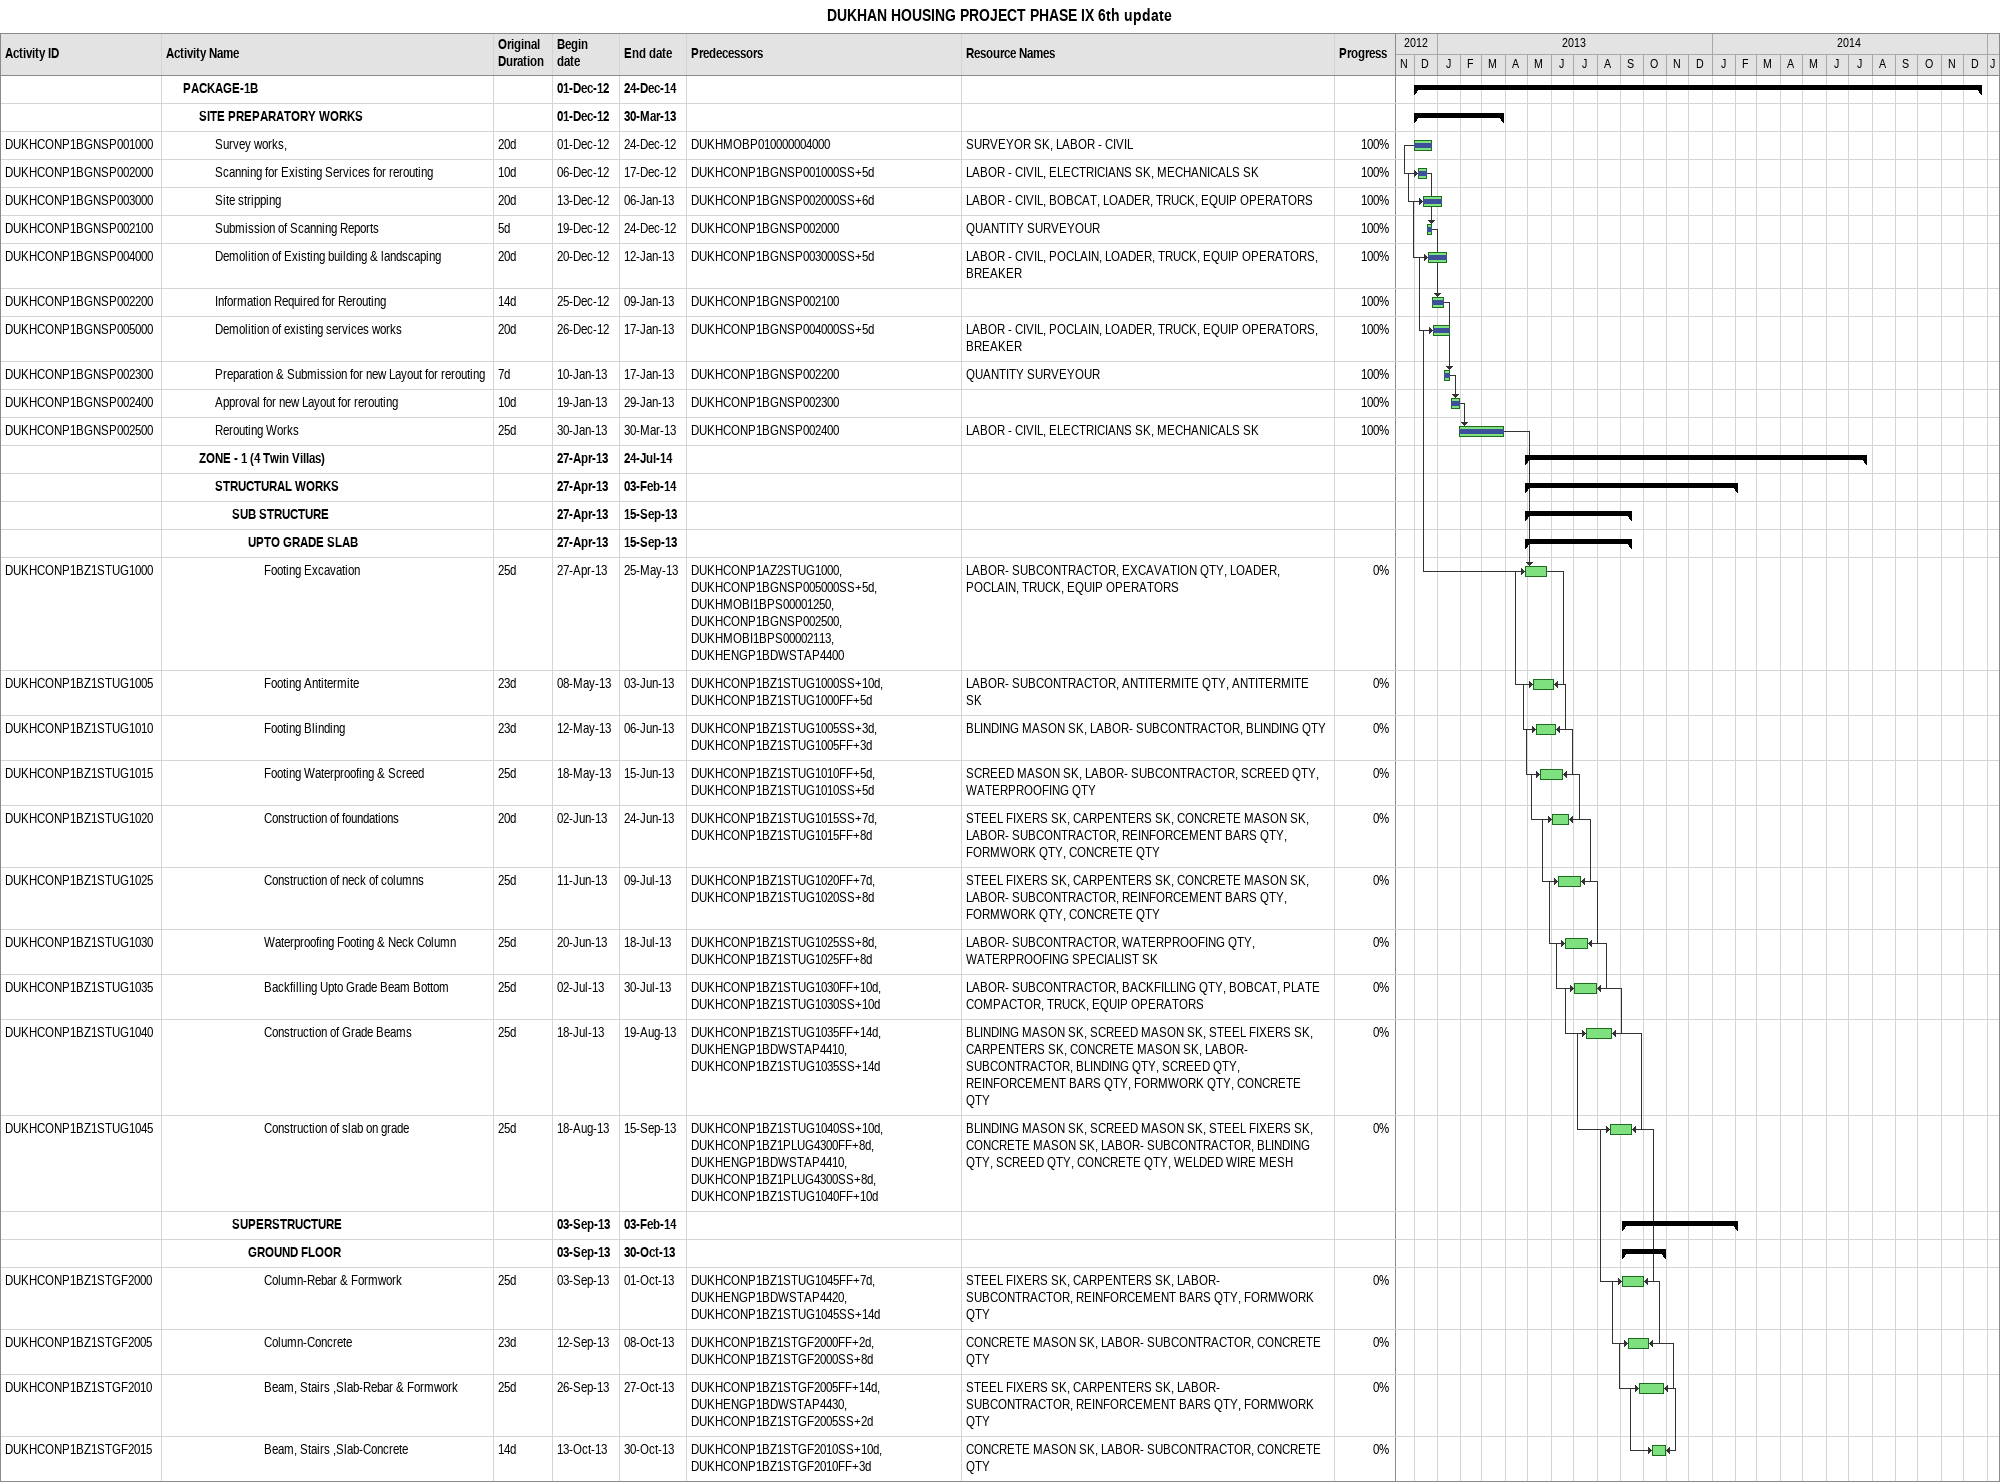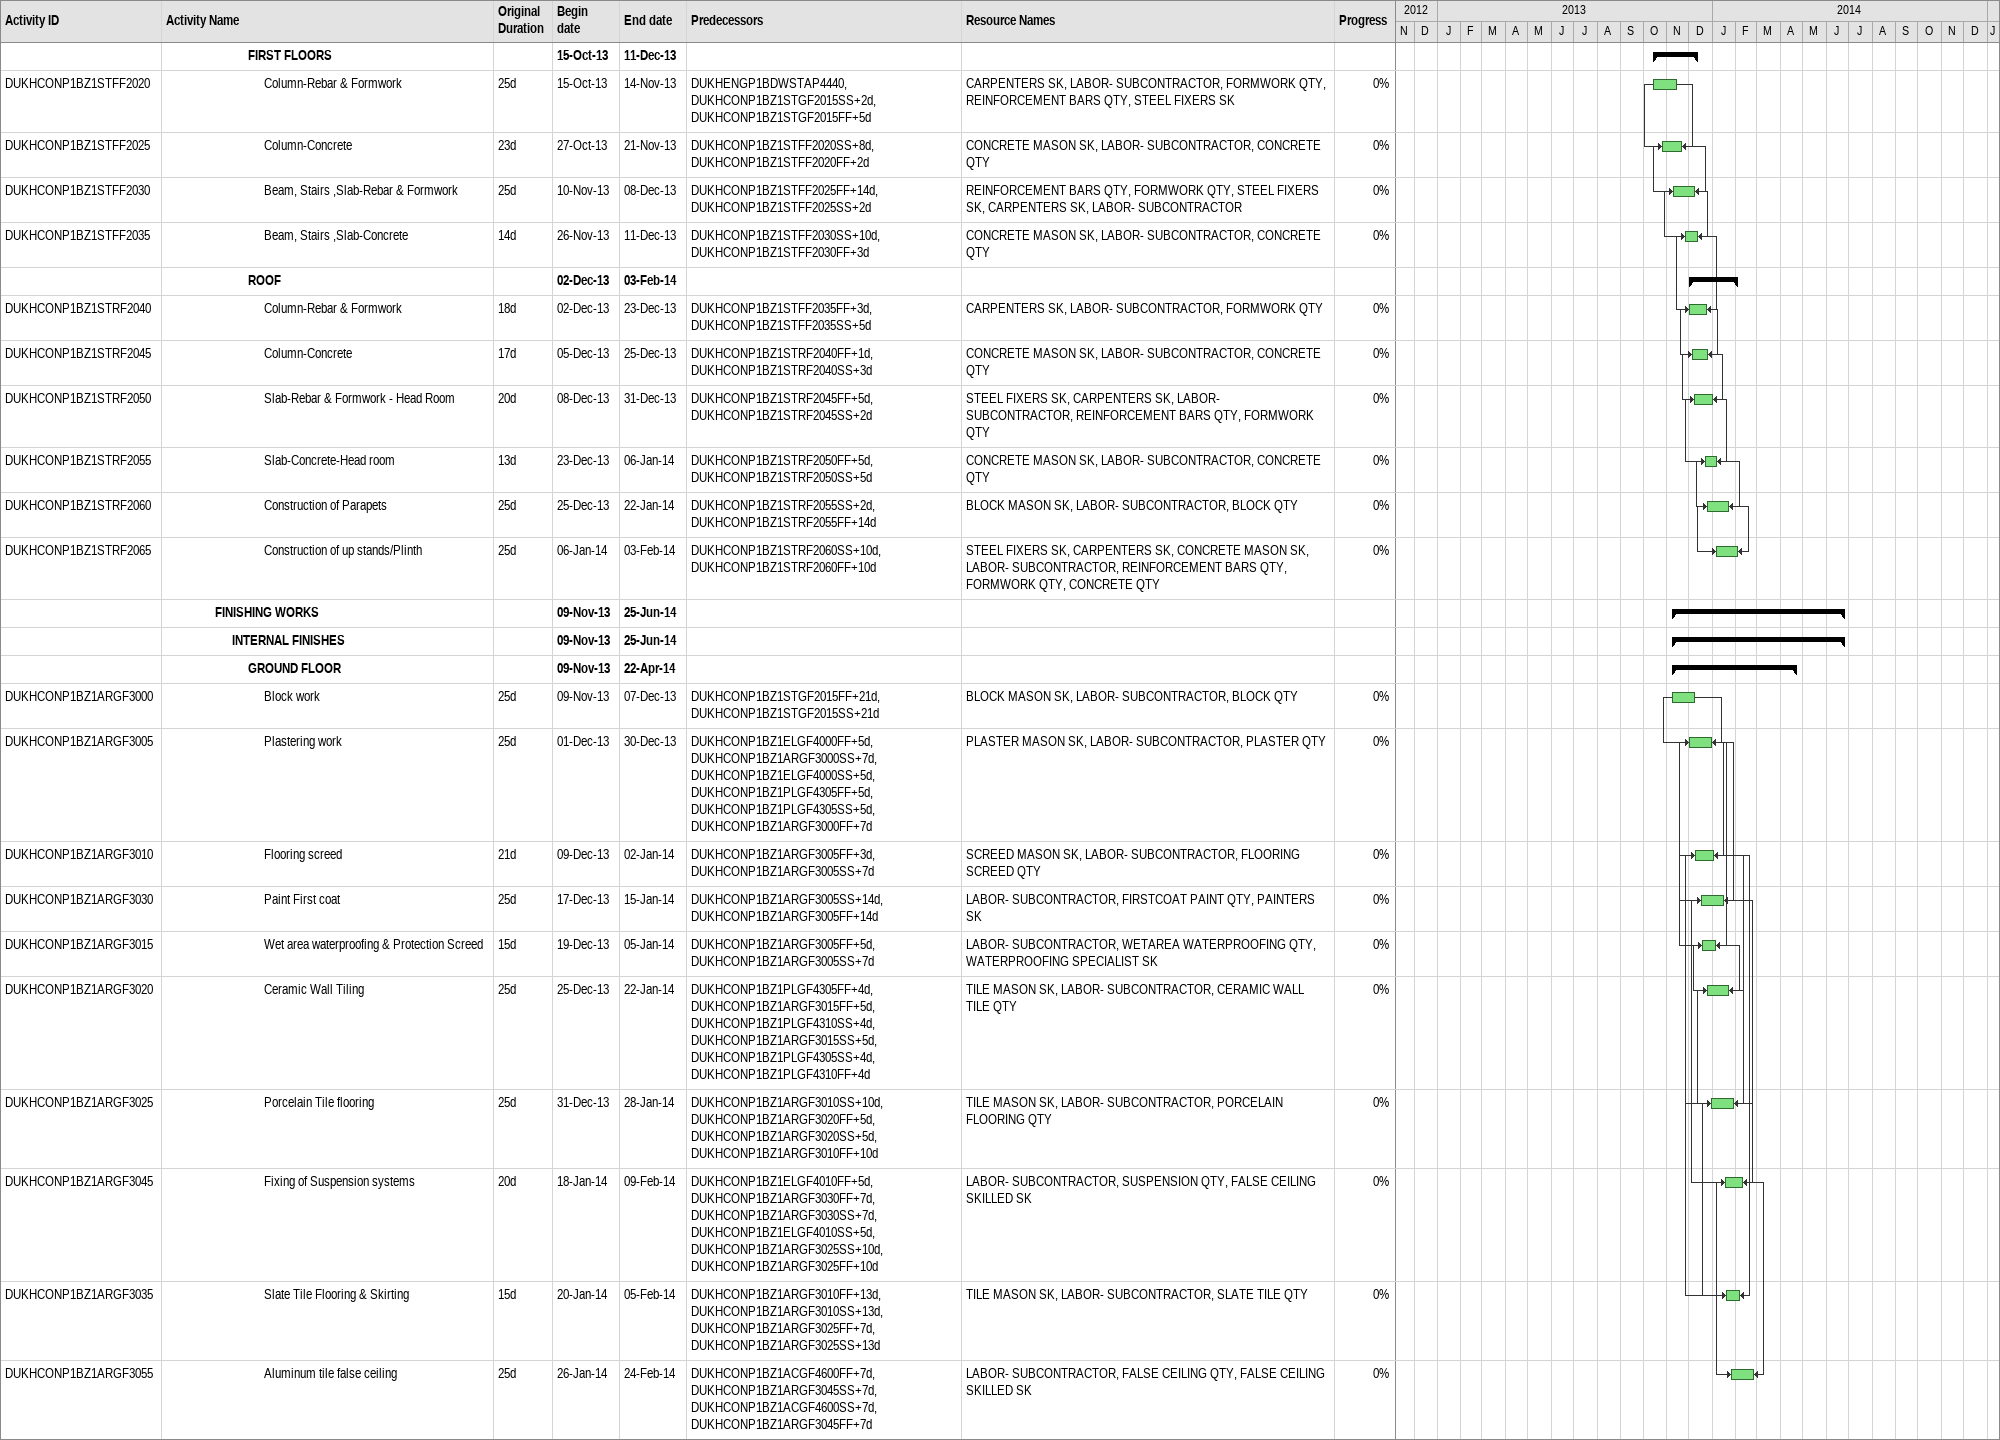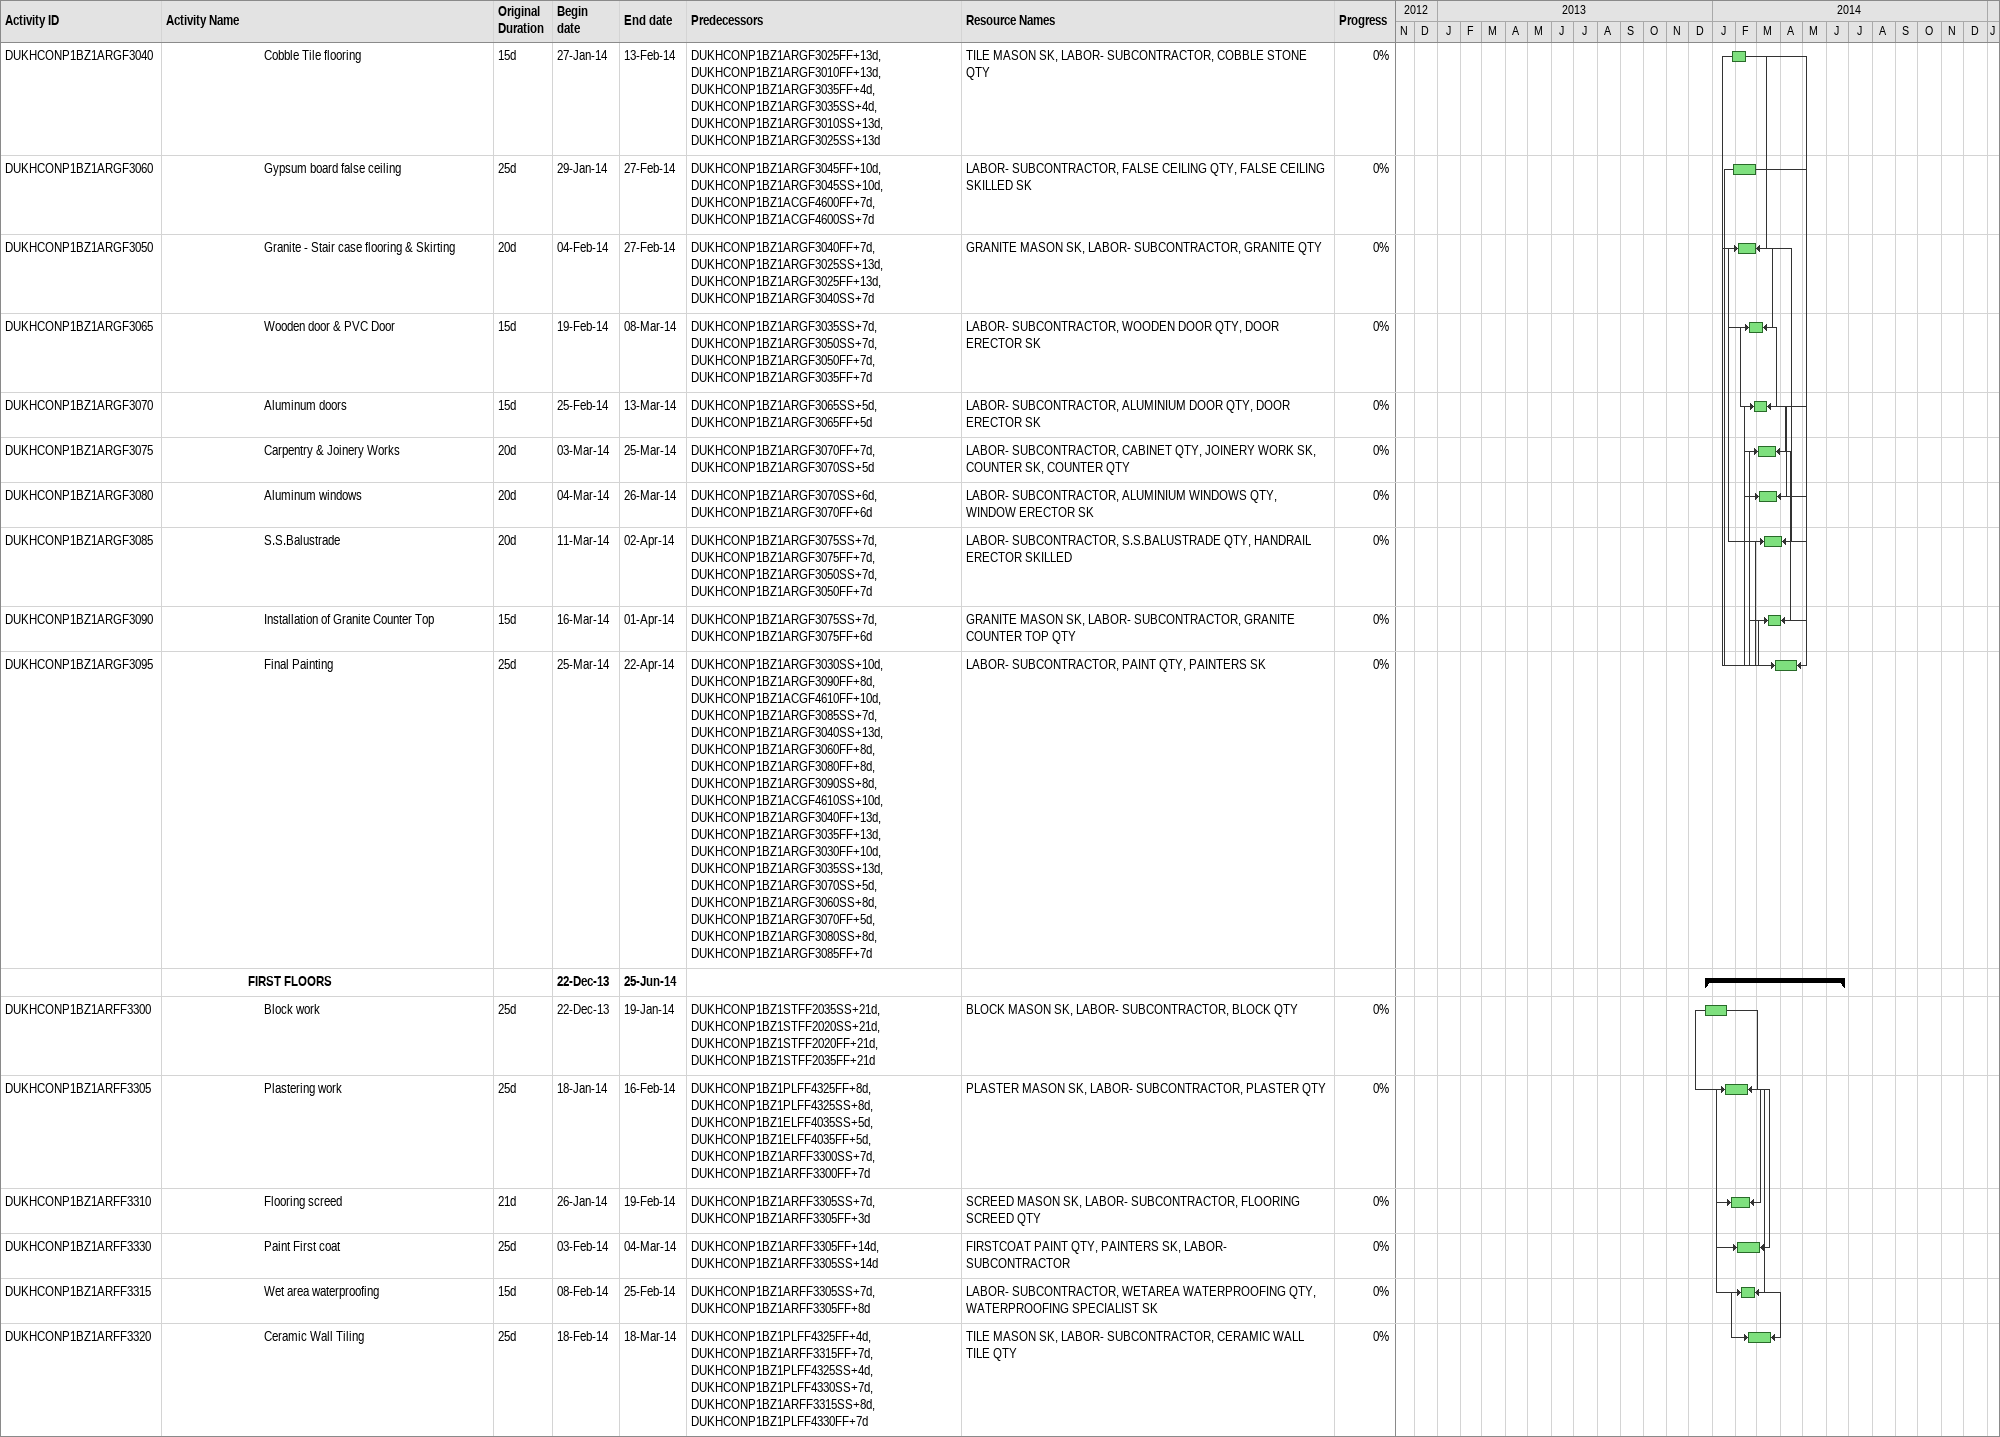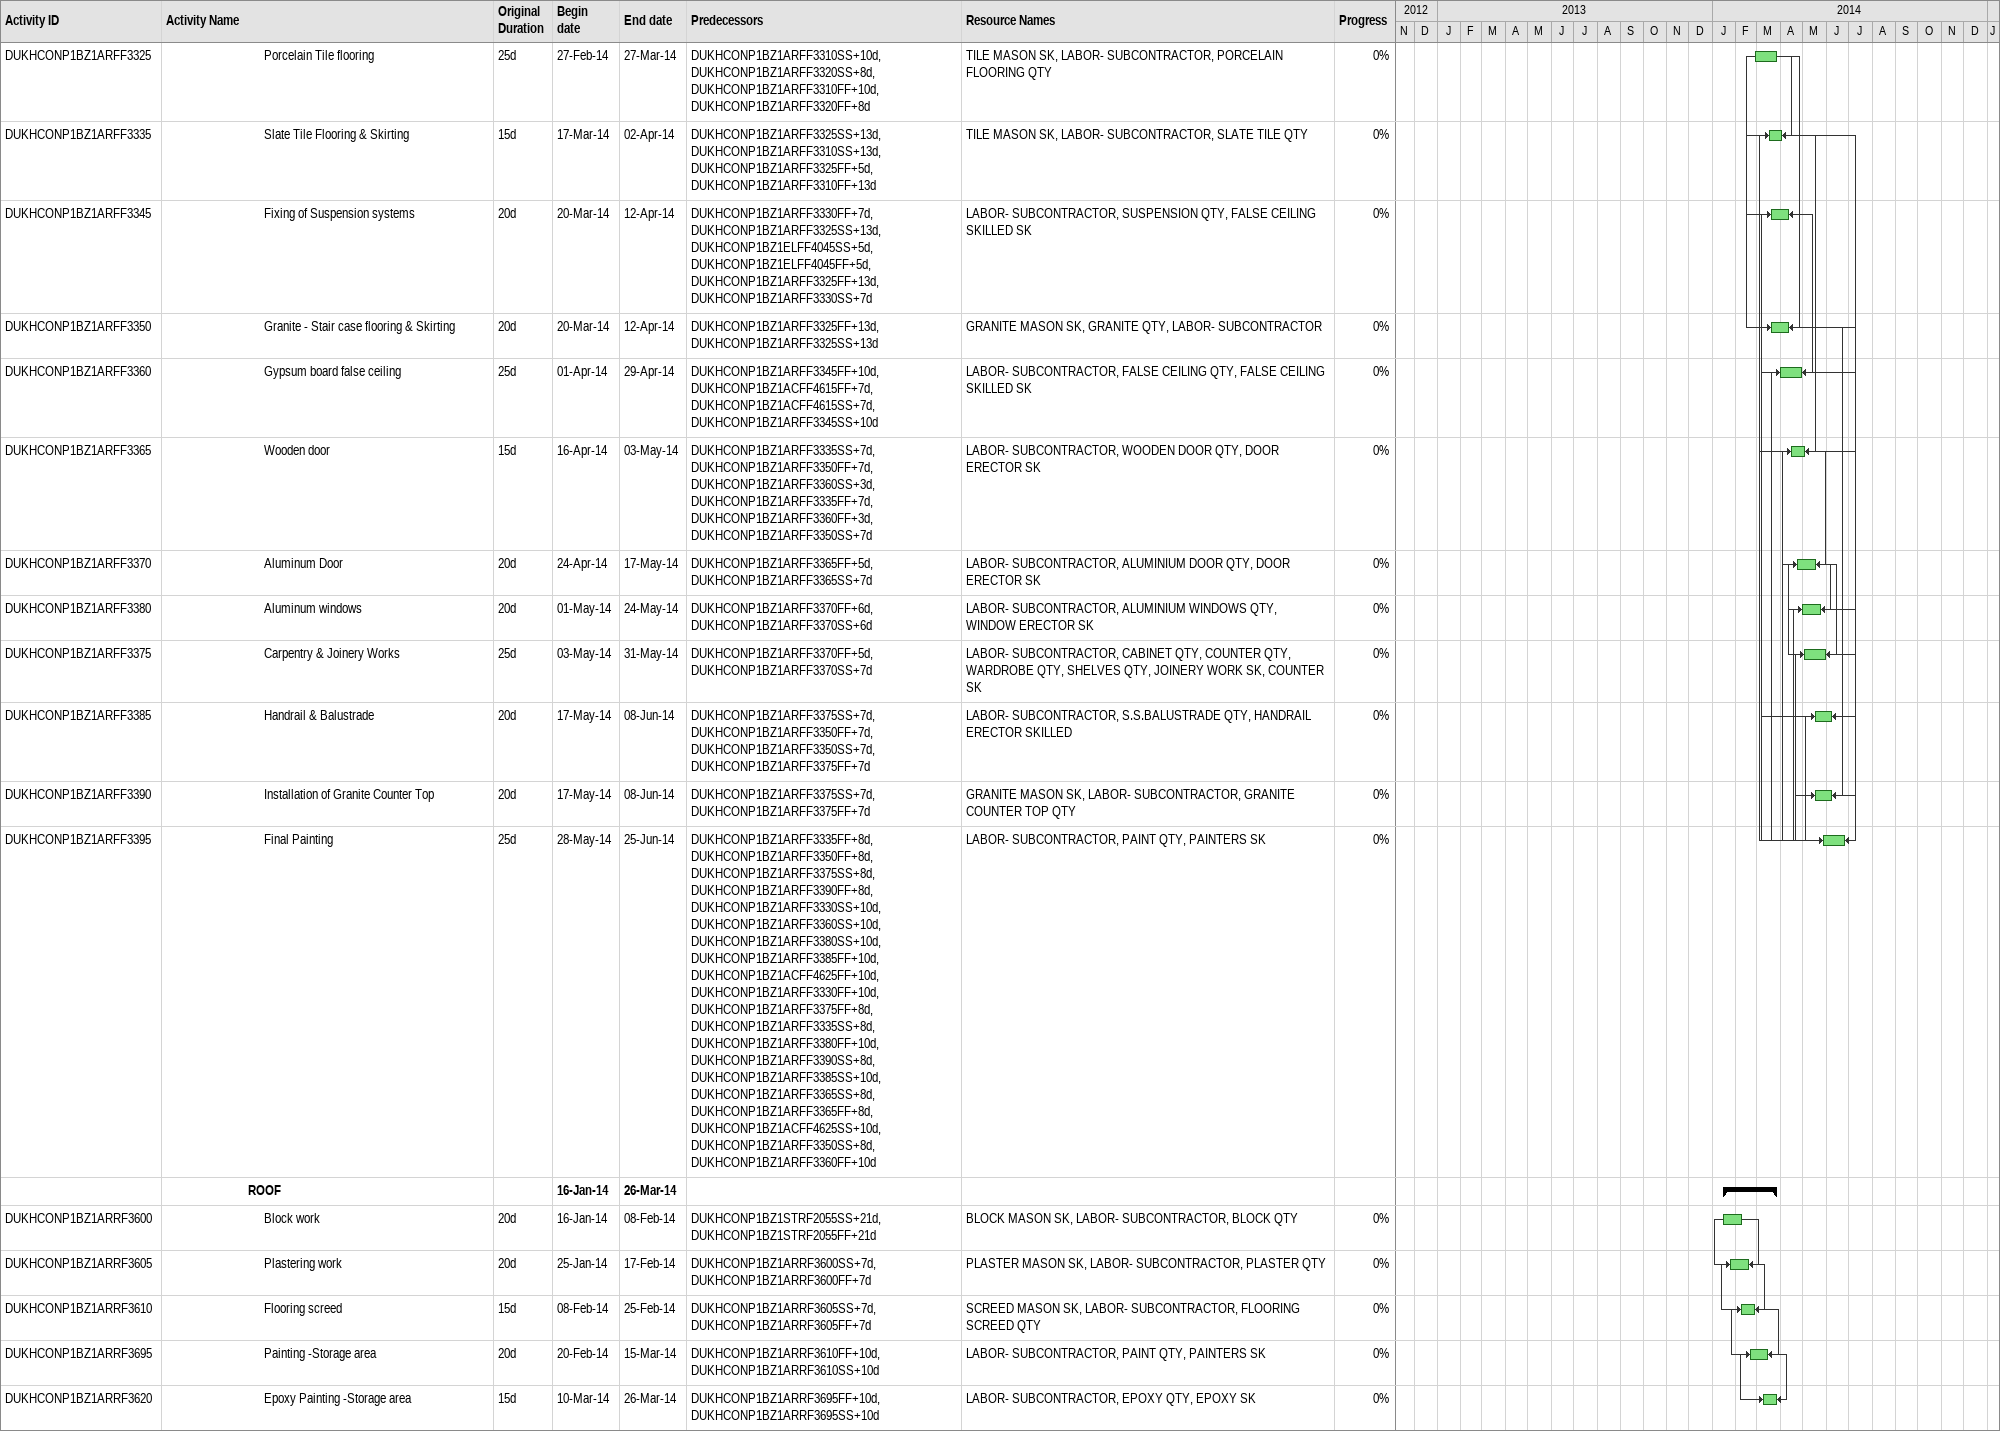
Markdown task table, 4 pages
DUKHAN HOUSING PROJECT PHASE IX 6th update

| ID | Level | Task | Original duration | Start | Finish | Predecessors | Resources | % complete |
|---|---|---|---|---|---|---|---|---|
|  | 2 | **PACKAGE-1B** |  | 2012-12-01 | 2014-12-24 |  |  |  |
|  | 3 | **SITE PREPARATORY WORKS** |  | 2012-12-01 | 2013-03-30 |  |  |  |
| DUKHCONP1BGNSP001000 | 4 | Survey works, | 20d | 2012-12-01 | 2012-12-24 | DUKHMOBP010000004000 | SURVEYOR SK, LABOR - CIVIL | 100 |
| DUKHCONP1BGNSP002000 | 4 | Scanning for Existing Services for rerouting | 10d | 2012-12-06 | 2012-12-17 | DUKHCONP1BGNSP001000SS+5d | LABOR - CIVIL, ELECTRICIANS SK, MECHANICALS SK | 100 |
| DUKHCONP1BGNSP003000 | 4 | Site stripping | 20d | 2012-12-13 | 2013-01-06 | DUKHCONP1BGNSP002000SS+6d | LABOR - CIVIL, BOBCAT, LOADER, TRUCK, EQUIP OPERATORS | 100 |
| DUKHCONP1BGNSP002100 | 4 | Submission of Scanning Reports | 5d | 2012-12-19 | 2012-12-24 | DUKHCONP1BGNSP002000 | QUANTITY SURVEYOUR | 100 |
| DUKHCONP1BGNSP004000 | 4 | Demolition of Existing building & landscaping | 20d | 2012-12-20 | 2013-01-12 | DUKHCONP1BGNSP003000SS+5d | LABOR - CIVIL, POCLAIN, LOADER, TRUCK, EQUIP OPERATORS, BREAKER | 100 |
| DUKHCONP1BGNSP002200 | 4 | Information Required for Rerouting | 14d | 2012-12-25 | 2013-01-09 | DUKHCONP1BGNSP002100 |  | 100 |
| DUKHCONP1BGNSP005000 | 4 | Demolition of existing services works | 20d | 2012-12-26 | 2013-01-17 | DUKHCONP1BGNSP004000SS+5d | LABOR - CIVIL, POCLAIN, LOADER, TRUCK, EQUIP OPERATORS, BREAKER | 100 |
| DUKHCONP1BGNSP002300 | 4 | Preparation & Submission for new Layout for rerouting | 7d | 2013-01-10 | 2013-01-17 | DUKHCONP1BGNSP002200 | QUANTITY SURVEYOUR | 100 |
| DUKHCONP1BGNSP002400 | 4 | Approval for new Layout for rerouting | 10d | 2013-01-19 | 2013-01-29 | DUKHCONP1BGNSP002300 |  | 100 |
| DUKHCONP1BGNSP002500 | 4 | Rerouting Works | 25d | 2013-01-30 | 2013-03-30 | DUKHCONP1BGNSP002400 | LABOR - CIVIL, ELECTRICIANS SK, MECHANICALS SK | 100 |
|  | 3 | **ZONE - 1 (4 Twin Villas)** |  | 2013-04-27 | 2014-07-24 |  |  |  |
|  | 4 | **STRUCTURAL WORKS** |  | 2013-04-27 | 2014-02-03 |  |  |  |
|  | 5 | **SUB STRUCTURE** |  | 2013-04-27 | 2013-09-15 |  |  |  |
|  | 6 | **UPTO GRADE SLAB** |  | 2013-04-27 | 2013-09-15 |  |  |  |
| DUKHCONP1BZ1STUG1000 | 7 | Footing Excavation | 25d | 2013-04-27 | 2013-05-25 | DUKHCONP1AZ2STUG1000, DUKHCONP1BGNSP005000SS+5d, DUKHMOBI1BPS00001250, DUKHCONP1BGNSP002500, DUKHMOBI1BPS00002113, DUKHENGP1BDWSTAP4400 | LABOR- SUBCONTRACTOR, EXCAVATION QTY, LOADER, POCLAIN, TRUCK, EQUIP OPERATORS | 0 |
| DUKHCONP1BZ1STUG1005 | 7 | Footing Antitermite | 23d | 2013-05-08 | 2013-06-03 | DUKHCONP1BZ1STUG1000SS+10d, DUKHCONP1BZ1STUG1000FF+5d | LABOR- SUBCONTRACTOR, ANTITERMITE QTY, ANTITERMITE SK | 0 |
| DUKHCONP1BZ1STUG1010 | 7 | Footing Blinding | 23d | 2013-05-12 | 2013-06-06 | DUKHCONP1BZ1STUG1005SS+3d, DUKHCONP1BZ1STUG1005FF+3d | BLINDING MASON SK, LABOR- SUBCONTRACTOR, BLINDING QTY | 0 |
| DUKHCONP1BZ1STUG1015 | 7 | Footing Waterproofing & Screed | 25d | 2013-05-18 | 2013-06-15 | DUKHCONP1BZ1STUG1010FF+5d, DUKHCONP1BZ1STUG1010SS+5d | SCREED MASON SK, LABOR- SUBCONTRACTOR, SCREED QTY, WATERPROOFING QTY | 0 |
| DUKHCONP1BZ1STUG1020 | 7 | Construction of foundations | 20d | 2013-06-02 | 2013-06-24 | DUKHCONP1BZ1STUG1015SS+7d, DUKHCONP1BZ1STUG1015FF+8d | STEEL FIXERS SK, CARPENTERS SK, CONCRETE MASON SK, LABOR- SUBCONTRACTOR, REINFORCEMENT BARS QTY, FORMWORK QTY, CONCRETE QTY | 0 |
| DUKHCONP1BZ1STUG1025 | 7 | Construction of neck of columns | 25d | 2013-06-11 | 2013-07-09 | DUKHCONP1BZ1STUG1020FF+7d, DUKHCONP1BZ1STUG1020SS+8d | STEEL FIXERS SK, CARPENTERS SK, CONCRETE MASON SK, LABOR- SUBCONTRACTOR, REINFORCEMENT BARS QTY, FORMWORK QTY, CONCRETE QTY | 0 |
| DUKHCONP1BZ1STUG1030 | 7 | Waterproofing Footing & Neck Column | 25d | 2013-06-20 | 2013-07-18 | DUKHCONP1BZ1STUG1025SS+8d, DUKHCONP1BZ1STUG1025FF+8d | LABOR- SUBCONTRACTOR, WATERPROOFING QTY, WATERPROOFING SPECIALIST SK | 0 |
| DUKHCONP1BZ1STUG1035 | 7 | Backfilling Upto Grade Beam Bottom | 25d | 2013-07-02 | 2013-07-30 | DUKHCONP1BZ1STUG1030FF+10d, DUKHCONP1BZ1STUG1030SS+10d | LABOR- SUBCONTRACTOR, BACKFILLING QTY, BOBCAT, PLATE COMPACTOR, TRUCK, EQUIP OPERATORS | 0 |
| DUKHCONP1BZ1STUG1040 | 7 | Construction of Grade Beams | 25d | 2013-07-18 | 2013-08-19 | DUKHCONP1BZ1STUG1035FF+14d, DUKHENGP1BDWSTAP4410, DUKHCONP1BZ1STUG1035SS+14d | BLINDING MASON SK, SCREED MASON SK, STEEL FIXERS SK, CARPENTERS SK, CONCRETE MASON SK, LABOR- SUBCONTRACTOR, BLINDING QTY, SCREED QTY, REINFORCEMENT BARS QTY, FORMWORK QTY, CONCRETE QTY | 0 |
| DUKHCONP1BZ1STUG1045 | 7 | Construction of slab on grade | 25d | 2013-08-18 | 2013-09-15 | DUKHCONP1BZ1STUG1040SS+10d, DUKHCONP1BZ1PLUG4300FF+8d, DUKHENGP1BDWSTAP4410, DUKHCONP1BZ1PLUG4300SS+8d, DUKHCONP1BZ1STUG1040FF+10d | BLINDING MASON SK, SCREED MASON SK, STEEL FIXERS SK, CONCRETE MASON SK, LABOR- SUBCONTRACTOR, BLINDING QTY, SCREED QTY, CONCRETE QTY, WELDED WIRE MESH | 0 |
|  | 5 | **SUPERSTRUCTURE** |  | 2013-09-03 | 2014-02-03 |  |  |  |
|  | 6 | **GROUND FLOOR** |  | 2013-09-03 | 2013-10-30 |  |  |  |
| DUKHCONP1BZ1STGF2000 | 7 | Column-Rebar & Formwork | 25d | 2013-09-03 | 2013-10-01 | DUKHCONP1BZ1STUG1045FF+7d, DUKHENGP1BDWSTAP4420, DUKHCONP1BZ1STUG1045SS+14d | STEEL FIXERS SK, CARPENTERS SK, LABOR- SUBCONTRACTOR, REINFORCEMENT BARS QTY, FORMWORK QTY | 0 |
| DUKHCONP1BZ1STGF2005 | 7 | Column-Concrete | 23d | 2013-09-12 | 2013-10-08 | DUKHCONP1BZ1STGF2000FF+2d, DUKHCONP1BZ1STGF2000SS+8d | CONCRETE MASON SK, LABOR- SUBCONTRACTOR, CONCRETE QTY | 0 |
| DUKHCONP1BZ1STGF2010 | 7 | Beam, Stairs ,Slab-Rebar & Formwork | 25d | 2013-09-26 | 2013-10-27 | DUKHCONP1BZ1STGF2005FF+14d, DUKHENGP1BDWSTAP4430, DUKHCONP1BZ1STGF2005SS+2d | STEEL FIXERS SK, CARPENTERS SK, LABOR- SUBCONTRACTOR, REINFORCEMENT BARS QTY, FORMWORK QTY | 0 |
| DUKHCONP1BZ1STGF2015 | 7 | Beam, Stairs ,Slab-Concrete | 14d | 2013-10-13 | 2013-10-30 | DUKHCONP1BZ1STGF2010SS+10d, DUKHCONP1BZ1STGF2010FF+3d | CONCRETE MASON SK, LABOR- SUBCONTRACTOR, CONCRETE QTY | 0 |
|  | 6 | **FIRST FLOORS** |  | 2013-10-15 | 2013-12-11 |  |  |  |
| DUKHCONP1BZ1STFF2020 | 7 | Column-Rebar & Formwork | 25d | 2013-10-15 | 2013-11-14 | DUKHENGP1BDWSTAP4440, DUKHCONP1BZ1STGF2015SS+2d, DUKHCONP1BZ1STGF2015FF+5d | CARPENTERS SK, LABOR- SUBCONTRACTOR, FORMWORK QTY, REINFORCEMENT BARS QTY, STEEL FIXERS SK | 0 |
| DUKHCONP1BZ1STFF2025 | 7 | Column-Concrete | 23d | 2013-10-27 | 2013-11-21 | DUKHCONP1BZ1STFF2020SS+8d, DUKHCONP1BZ1STFF2020FF+2d | CONCRETE MASON SK, LABOR- SUBCONTRACTOR, CONCRETE QTY | 0 |
| DUKHCONP1BZ1STFF2030 | 7 | Beam, Stairs ,Slab-Rebar & Formwork | 25d | 2013-11-10 | 2013-12-08 | DUKHCONP1BZ1STFF2025FF+14d, DUKHCONP1BZ1STFF2025SS+2d | REINFORCEMENT BARS QTY, FORMWORK QTY, STEEL FIXERS SK, CARPENTERS SK, LABOR- SUBCONTRACTOR | 0 |
| DUKHCONP1BZ1STFF2035 | 7 | Beam, Stairs ,Slab-Concrete | 14d | 2013-11-26 | 2013-12-11 | DUKHCONP1BZ1STFF2030SS+10d, DUKHCONP1BZ1STFF2030FF+3d | CONCRETE MASON SK, LABOR- SUBCONTRACTOR, CONCRETE QTY | 0 |
|  | 6 | **ROOF** |  | 2013-12-02 | 2014-02-03 |  |  |  |
| DUKHCONP1BZ1STRF2040 | 7 | Column-Rebar & Formwork | 18d | 2013-12-02 | 2013-12-23 | DUKHCONP1BZ1STFF2035FF+3d, DUKHCONP1BZ1STFF2035SS+5d | CARPENTERS SK, LABOR- SUBCONTRACTOR, FORMWORK QTY | 0 |
| DUKHCONP1BZ1STRF2045 | 7 | Column-Concrete | 17d | 2013-12-05 | 2013-12-25 | DUKHCONP1BZ1STRF2040FF+1d, DUKHCONP1BZ1STRF2040SS+3d | CONCRETE MASON SK, LABOR- SUBCONTRACTOR, CONCRETE QTY | 0 |
| DUKHCONP1BZ1STRF2050 | 7 | Slab-Rebar & Formwork - Head Room | 20d | 2013-12-08 | 2013-12-31 | DUKHCONP1BZ1STRF2045FF+5d, DUKHCONP1BZ1STRF2045SS+2d | STEEL FIXERS SK, CARPENTERS SK, LABOR- SUBCONTRACTOR, REINFORCEMENT BARS QTY, FORMWORK QTY | 0 |
| DUKHCONP1BZ1STRF2055 | 7 | Slab-Concrete-Head room | 13d | 2013-12-23 | 2014-01-06 | DUKHCONP1BZ1STRF2050FF+5d, DUKHCONP1BZ1STRF2050SS+5d | CONCRETE MASON SK, LABOR- SUBCONTRACTOR, CONCRETE QTY | 0 |
| DUKHCONP1BZ1STRF2060 | 7 | Construction of Parapets | 25d | 2013-12-25 | 2014-01-22 | DUKHCONP1BZ1STRF2055SS+2d, DUKHCONP1BZ1STRF2055FF+14d | BLOCK MASON SK, LABOR- SUBCONTRACTOR, BLOCK QTY | 0 |
| DUKHCONP1BZ1STRF2065 | 7 | Construction of up stands/Plinth | 25d | 2014-01-06 | 2014-02-03 | DUKHCONP1BZ1STRF2060SS+10d, DUKHCONP1BZ1STRF2060FF+10d | STEEL FIXERS SK, CARPENTERS SK, CONCRETE MASON SK, LABOR- SUBCONTRACTOR, REINFORCEMENT BARS QTY, FORMWORK QTY, CONCRETE QTY | 0 |
|  | 4 | **FINISHING WORKS** |  | 2013-11-09 | 2014-06-25 |  |  |  |
|  | 5 | **INTERNAL FINISHES** |  | 2013-11-09 | 2014-06-25 |  |  |  |
|  | 6 | **GROUND FLOOR** |  | 2013-11-09 | 2014-04-22 |  |  |  |
| DUKHCONP1BZ1ARGF3000 | 7 | Block work | 25d | 2013-11-09 | 2013-12-07 | DUKHCONP1BZ1STGF2015FF+21d, DUKHCONP1BZ1STGF2015SS+21d | BLOCK MASON SK, LABOR- SUBCONTRACTOR, BLOCK QTY | 0 |
| DUKHCONP1BZ1ARGF3005 | 7 | Plastering work | 25d | 2013-12-01 | 2013-12-30 | DUKHCONP1BZ1ELGF4000FF+5d, DUKHCONP1BZ1ARGF3000SS+7d, DUKHCONP1BZ1ELGF4000SS+5d, DUKHCONP1BZ1PLGF4305FF+5d, DUKHCONP1BZ1PLGF4305SS+5d, DUKHCONP1BZ1ARGF3000FF+7d | PLASTER MASON SK, LABOR- SUBCONTRACTOR, PLASTER QTY | 0 |
| DUKHCONP1BZ1ARGF3010 | 7 | Flooring screed | 21d | 2013-12-09 | 2014-01-02 | DUKHCONP1BZ1ARGF3005FF+3d, DUKHCONP1BZ1ARGF3005SS+7d | SCREED MASON SK, LABOR- SUBCONTRACTOR, FLOORING SCREED QTY | 0 |
| DUKHCONP1BZ1ARGF3030 | 7 | Paint First coat | 25d | 2013-12-17 | 2014-01-15 | DUKHCONP1BZ1ARGF3005SS+14d, DUKHCONP1BZ1ARGF3005FF+14d | LABOR- SUBCONTRACTOR, FIRSTCOAT PAINT QTY, PAINTERS SK | 0 |
| DUKHCONP1BZ1ARGF3015 | 7 | Wet area waterproofing & Protection Screed | 15d | 2013-12-19 | 2014-01-05 | DUKHCONP1BZ1ARGF3005FF+5d, DUKHCONP1BZ1ARGF3005SS+7d | LABOR- SUBCONTRACTOR, WETAREA WATERPROOFING QTY, WATERPROOFING SPECIALIST SK | 0 |
| DUKHCONP1BZ1ARGF3020 | 7 | Ceramic Wall Tiling | 25d | 2013-12-25 | 2014-01-22 | DUKHCONP1BZ1PLGF4305FF+4d, DUKHCONP1BZ1ARGF3015FF+5d, DUKHCONP1BZ1PLGF4310SS+4d, DUKHCONP1BZ1ARGF3015SS+5d, DUKHCONP1BZ1PLGF4305SS+4d, DUKHCONP1BZ1PLGF4310FF+4d | TILE MASON SK, LABOR- SUBCONTRACTOR, CERAMIC WALL TILE QTY | 0 |
| DUKHCONP1BZ1ARGF3025 | 7 | Porcelain Tile flooring | 25d | 2013-12-31 | 2014-01-28 | DUKHCONP1BZ1ARGF3010SS+10d, DUKHCONP1BZ1ARGF3020FF+5d, DUKHCONP1BZ1ARGF3020SS+5d, DUKHCONP1BZ1ARGF3010FF+10d | TILE MASON SK, LABOR- SUBCONTRACTOR, PORCELAIN FLOORING QTY | 0 |
| DUKHCONP1BZ1ARGF3045 | 7 | Fixing of Suspension systems | 20d | 2014-01-18 | 2014-02-09 | DUKHCONP1BZ1ELGF4010FF+5d, DUKHCONP1BZ1ARGF3030FF+7d, DUKHCONP1BZ1ARGF3030SS+7d, DUKHCONP1BZ1ELGF4010SS+5d, DUKHCONP1BZ1ARGF3025SS+10d, DUKHCONP1BZ1ARGF3025FF+10d | LABOR- SUBCONTRACTOR, SUSPENSION QTY, FALSE CEILING SKILLED SK | 0 |
| DUKHCONP1BZ1ARGF3035 | 7 | Slate Tile Flooring & Skirting | 15d | 2014-01-20 | 2014-02-05 | DUKHCONP1BZ1ARGF3010FF+13d, DUKHCONP1BZ1ARGF3010SS+13d, DUKHCONP1BZ1ARGF3025FF+7d, DUKHCONP1BZ1ARGF3025SS+13d | TILE MASON SK, LABOR- SUBCONTRACTOR, SLATE TILE QTY | 0 |
| DUKHCONP1BZ1ARGF3055 | 7 | Aluminum tile false ceiling | 25d | 2014-01-26 | 2014-02-24 | DUKHCONP1BZ1ACGF4600FF+7d, DUKHCONP1BZ1ARGF3045SS+7d, DUKHCONP1BZ1ACGF4600SS+7d, DUKHCONP1BZ1ARGF3045FF+7d | LABOR- SUBCONTRACTOR, FALSE CEILING QTY, FALSE CEILING SKILLED SK | 0 |
| DUKHCONP1BZ1ARGF3040 | 7 | Cobble Tile flooring | 15d | 2014-01-27 | 2014-02-13 | DUKHCONP1BZ1ARGF3025FF+13d, DUKHCONP1BZ1ARGF3010FF+13d, DUKHCONP1BZ1ARGF3035FF+4d, DUKHCONP1BZ1ARGF3035SS+4d, DUKHCONP1BZ1ARGF3010SS+13d, DUKHCONP1BZ1ARGF3025SS+13d | TILE MASON SK, LABOR- SUBCONTRACTOR, COBBLE STONE QTY | 0 |
| DUKHCONP1BZ1ARGF3060 | 7 | Gypsum board false ceiling | 25d | 2014-01-29 | 2014-02-27 | DUKHCONP1BZ1ARGF3045FF+10d, DUKHCONP1BZ1ARGF3045SS+10d, DUKHCONP1BZ1ACGF4600FF+7d, DUKHCONP1BZ1ACGF4600SS+7d | LABOR- SUBCONTRACTOR, FALSE CEILING QTY, FALSE CEILING SKILLED SK | 0 |
| DUKHCONP1BZ1ARGF3050 | 7 | Granite - Stair case flooring & Skirting | 20d | 2014-02-04 | 2014-02-27 | DUKHCONP1BZ1ARGF3040FF+7d, DUKHCONP1BZ1ARGF3025SS+13d, DUKHCONP1BZ1ARGF3025FF+13d, DUKHCONP1BZ1ARGF3040SS+7d | GRANITE MASON SK, LABOR- SUBCONTRACTOR, GRANITE QTY | 0 |
| DUKHCONP1BZ1ARGF3065 | 7 | Wooden door & PVC Door | 15d | 2014-02-19 | 2014-03-08 | DUKHCONP1BZ1ARGF3035SS+7d, DUKHCONP1BZ1ARGF3050SS+7d, DUKHCONP1BZ1ARGF3050FF+7d, DUKHCONP1BZ1ARGF3035FF+7d | LABOR- SUBCONTRACTOR, WOODEN DOOR QTY, DOOR ERECTOR SK | 0 |
| DUKHCONP1BZ1ARGF3070 | 7 | Aluminum doors | 15d | 2014-02-25 | 2014-03-13 | DUKHCONP1BZ1ARGF3065SS+5d, DUKHCONP1BZ1ARGF3065FF+5d | LABOR- SUBCONTRACTOR, ALUMINIUM DOOR QTY, DOOR ERECTOR SK | 0 |
| DUKHCONP1BZ1ARGF3075 | 7 | Carpentry & Joinery Works | 20d | 2014-03-03 | 2014-03-25 | DUKHCONP1BZ1ARGF3070FF+7d, DUKHCONP1BZ1ARGF3070SS+5d | LABOR- SUBCONTRACTOR, CABINET QTY, JOINERY WORK SK, COUNTER SK, COUNTER QTY | 0 |
| DUKHCONP1BZ1ARGF3080 | 7 | Aluminum windows | 20d | 2014-03-04 | 2014-03-26 | DUKHCONP1BZ1ARGF3070SS+6d, DUKHCONP1BZ1ARGF3070FF+6d | LABOR- SUBCONTRACTOR, ALUMINIUM WINDOWS QTY, WINDOW ERECTOR SK | 0 |
| DUKHCONP1BZ1ARGF3085 | 7 | S.S.Balustrade | 20d | 2014-03-11 | 2014-04-02 | DUKHCONP1BZ1ARGF3075SS+7d, DUKHCONP1BZ1ARGF3075FF+7d, DUKHCONP1BZ1ARGF3050SS+7d, DUKHCONP1BZ1ARGF3050FF+7d | LABOR- SUBCONTRACTOR, S.S.BALUSTRADE QTY, HANDRAIL ERECTOR SKILLED | 0 |
| DUKHCONP1BZ1ARGF3090 | 7 | Installation of Granite Counter Top | 15d | 2014-03-16 | 2014-04-01 | DUKHCONP1BZ1ARGF3075SS+7d, DUKHCONP1BZ1ARGF3075FF+6d | GRANITE MASON SK, LABOR- SUBCONTRACTOR, GRANITE COUNTER TOP QTY | 0 |
| DUKHCONP1BZ1ARGF3095 | 7 | Final Painting | 25d | 2014-03-25 | 2014-04-22 | DUKHCONP1BZ1ARGF3030SS+10d, DUKHCONP1BZ1ARGF3090FF+8d, DUKHCONP1BZ1ACGF4610FF+10d, DUKHCONP1BZ1ARGF3085SS+7d, DUKHCONP1BZ1ARGF3040SS+13d, DUKHCONP1BZ1ARGF3060FF+8d, DUKHCONP1BZ1ARGF3080FF+8d, DUKHCONP1BZ1ARGF3090SS+8d, DUKHCONP1BZ1ACGF4610SS+10d, DUKHCONP1BZ1ARGF3040FF+13d, DUKHCONP1BZ1ARGF3035FF+13d, DUKHCONP1BZ1ARGF3030FF+10d, DUKHCONP1BZ1ARGF3035SS+13d, DUKHCONP1BZ1ARGF3070SS+5d, DUKHCONP1BZ1ARGF3060SS+8d, DUKHCONP1BZ1ARGF3070FF+5d, DUKHCONP1BZ1ARGF3080SS+8d, DUKHCONP1BZ1ARGF3085FF+7d | LABOR- SUBCONTRACTOR, PAINT QTY, PAINTERS SK | 0 |
|  | 6 | **FIRST FLOORS** |  | 2013-12-22 | 2014-06-25 |  |  |  |
| DUKHCONP1BZ1ARFF3300 | 7 | Block work | 25d | 2013-12-22 | 2014-01-19 | DUKHCONP1BZ1STFF2035SS+21d, DUKHCONP1BZ1STFF2020SS+21d, DUKHCONP1BZ1STFF2020FF+21d, DUKHCONP1BZ1STFF2035FF+21d | BLOCK MASON SK, LABOR- SUBCONTRACTOR, BLOCK QTY | 0 |
| DUKHCONP1BZ1ARFF3305 | 7 | Plastering work | 25d | 2014-01-18 | 2014-02-16 | DUKHCONP1BZ1PLFF4325FF+8d, DUKHCONP1BZ1PLFF4325SS+8d, DUKHCONP1BZ1ELFF4035SS+5d, DUKHCONP1BZ1ELFF4035FF+5d, DUKHCONP1BZ1ARFF3300SS+7d, DUKHCONP1BZ1ARFF3300FF+7d | PLASTER MASON SK, LABOR- SUBCONTRACTOR, PLASTER QTY | 0 |
| DUKHCONP1BZ1ARFF3310 | 7 | Flooring screed | 21d | 2014-01-26 | 2014-02-19 | DUKHCONP1BZ1ARFF3305SS+7d, DUKHCONP1BZ1ARFF3305FF+3d | SCREED MASON SK, LABOR- SUBCONTRACTOR, FLOORING SCREED QTY | 0 |
| DUKHCONP1BZ1ARFF3330 | 7 | Paint First coat | 25d | 2014-02-03 | 2014-03-04 | DUKHCONP1BZ1ARFF3305FF+14d, DUKHCONP1BZ1ARFF3305SS+14d | FIRSTCOAT PAINT QTY, PAINTERS SK, LABOR- SUBCONTRACTOR | 0 |
| DUKHCONP1BZ1ARFF3315 | 7 | Wet area waterproofing | 15d | 2014-02-08 | 2014-02-25 | DUKHCONP1BZ1ARFF3305SS+7d, DUKHCONP1BZ1ARFF3305FF+8d | LABOR- SUBCONTRACTOR, WETAREA WATERPROOFING QTY, WATERPROOFING SPECIALIST SK | 0 |
| DUKHCONP1BZ1ARFF3320 | 7 | Ceramic Wall Tiling | 25d | 2014-02-18 | 2014-03-18 | DUKHCONP1BZ1PLFF4325FF+4d, DUKHCONP1BZ1ARFF3315FF+7d, DUKHCONP1BZ1PLFF4325SS+4d, DUKHCONP1BZ1PLFF4330SS+7d, DUKHCONP1BZ1ARFF3315SS+8d, DUKHCONP1BZ1PLFF4330FF+7d | TILE MASON SK, LABOR- SUBCONTRACTOR, CERAMIC WALL TILE QTY | 0 |
| DUKHCONP1BZ1ARFF3325 | 7 | Porcelain Tile flooring | 25d | 2014-02-27 | 2014-03-27 | DUKHCONP1BZ1ARFF3310SS+10d, DUKHCONP1BZ1ARFF3320SS+8d, DUKHCONP1BZ1ARFF3310FF+10d, DUKHCONP1BZ1ARFF3320FF+8d | TILE MASON SK, LABOR- SUBCONTRACTOR, PORCELAIN FLOORING QTY | 0 |
| DUKHCONP1BZ1ARFF3335 | 7 | Slate Tile Flooring & Skirting | 15d | 2014-03-17 | 2014-04-02 | DUKHCONP1BZ1ARFF3325SS+13d, DUKHCONP1BZ1ARFF3310SS+13d, DUKHCONP1BZ1ARFF3325FF+5d, DUKHCONP1BZ1ARFF3310FF+13d | TILE MASON SK, LABOR- SUBCONTRACTOR, SLATE TILE QTY | 0 |
| DUKHCONP1BZ1ARFF3345 | 7 | Fixing of Suspension systems | 20d | 2014-03-20 | 2014-04-12 | DUKHCONP1BZ1ARFF3330FF+7d, DUKHCONP1BZ1ARFF3325SS+13d, DUKHCONP1BZ1ELFF4045SS+5d, DUKHCONP1BZ1ELFF4045FF+5d, DUKHCONP1BZ1ARFF3325FF+13d, DUKHCONP1BZ1ARFF3330SS+7d | LABOR- SUBCONTRACTOR, SUSPENSION QTY, FALSE CEILING SKILLED SK | 0 |
| DUKHCONP1BZ1ARFF3350 | 7 | Granite - Stair case flooring & Skirting | 20d | 2014-03-20 | 2014-04-12 | DUKHCONP1BZ1ARFF3325FF+13d, DUKHCONP1BZ1ARFF3325SS+13d | GRANITE MASON SK, GRANITE QTY, LABOR- SUBCONTRACTOR | 0 |
| DUKHCONP1BZ1ARFF3360 | 7 | Gypsum board false ceiling | 25d | 2014-04-01 | 2014-04-29 | DUKHCONP1BZ1ARFF3345FF+10d, DUKHCONP1BZ1ACFF4615FF+7d, DUKHCONP1BZ1ACFF4615SS+7d, DUKHCONP1BZ1ARFF3345SS+10d | LABOR- SUBCONTRACTOR, FALSE CEILING QTY, FALSE CEILING SKILLED SK | 0 |
| DUKHCONP1BZ1ARFF3365 | 7 | Wooden door | 15d | 2014-04-16 | 2014-05-03 | DUKHCONP1BZ1ARFF3335SS+7d, DUKHCONP1BZ1ARFF3350FF+7d, DUKHCONP1BZ1ARFF3360SS+3d, DUKHCONP1BZ1ARFF3335FF+7d, DUKHCONP1BZ1ARFF3360FF+3d, DUKHCONP1BZ1ARFF3350SS+7d | LABOR- SUBCONTRACTOR, WOODEN DOOR QTY, DOOR ERECTOR SK | 0 |
| DUKHCONP1BZ1ARFF3370 | 7 | Aluminum Door | 20d | 2014-04-24 | 2014-05-17 | DUKHCONP1BZ1ARFF3365FF+5d, DUKHCONP1BZ1ARFF3365SS+7d | LABOR- SUBCONTRACTOR, ALUMINIUM DOOR QTY, DOOR ERECTOR SK | 0 |
| DUKHCONP1BZ1ARFF3380 | 7 | Aluminum windows | 20d | 2014-05-01 | 2014-05-24 | DUKHCONP1BZ1ARFF3370FF+6d, DUKHCONP1BZ1ARFF3370SS+6d | LABOR- SUBCONTRACTOR, ALUMINIUM WINDOWS QTY, WINDOW ERECTOR SK | 0 |
| DUKHCONP1BZ1ARFF3375 | 7 | Carpentry & Joinery Works | 25d | 2014-05-03 | 2014-05-31 | DUKHCONP1BZ1ARFF3370FF+5d, DUKHCONP1BZ1ARFF3370SS+7d | LABOR- SUBCONTRACTOR, CABINET QTY, COUNTER QTY, WARDROBE QTY, SHELVES QTY, JOINERY WORK SK, COUNTER SK | 0 |
| DUKHCONP1BZ1ARFF3385 | 7 | Handrail & Balustrade | 20d | 2014-05-17 | 2014-06-08 | DUKHCONP1BZ1ARFF3375SS+7d, DUKHCONP1BZ1ARFF3350FF+7d, DUKHCONP1BZ1ARFF3350SS+7d, DUKHCONP1BZ1ARFF3375FF+7d | LABOR- SUBCONTRACTOR, S.S.BALUSTRADE QTY, HANDRAIL ERECTOR SKILLED | 0 |
| DUKHCONP1BZ1ARFF3390 | 7 | Installation of Granite Counter Top | 20d | 2014-05-17 | 2014-06-08 | DUKHCONP1BZ1ARFF3375SS+7d, DUKHCONP1BZ1ARFF3375FF+7d | GRANITE MASON SK, LABOR- SUBCONTRACTOR, GRANITE COUNTER TOP QTY | 0 |
| DUKHCONP1BZ1ARFF3395 | 7 | Final Painting | 25d | 2014-05-28 | 2014-06-25 | DUKHCONP1BZ1ARFF3335FF+8d, DUKHCONP1BZ1ARFF3350FF+8d, DUKHCONP1BZ1ARFF3375SS+8d, DUKHCONP1BZ1ARFF3390FF+8d, DUKHCONP1BZ1ARFF3330SS+10d, DUKHCONP1BZ1ARFF3360SS+10d, DUKHCONP1BZ1ARFF3380SS+10d, DUKHCONP1BZ1ARFF3385FF+10d, DUKHCONP1BZ1ACFF4625FF+10d, DUKHCONP1BZ1ARFF3330FF+10d, DUKHCONP1BZ1ARFF3375FF+8d, DUKHCONP1BZ1ARFF3335SS+8d, DUKHCONP1BZ1ARFF3380FF+10d, DUKHCONP1BZ1ARFF3390SS+8d, DUKHCONP1BZ1ARFF3385SS+10d, DUKHCONP1BZ1ARFF3365SS+8d, DUKHCONP1BZ1ARFF3365FF+8d, DUKHCONP1BZ1ACFF4625SS+10d, DUKHCONP1BZ1ARFF3350SS+8d, DUKHCONP1BZ1ARFF3360FF+10d | LABOR- SUBCONTRACTOR, PAINT QTY, PAINTERS SK | 0 |
|  | 6 | **ROOF** |  | 2014-01-16 | 2014-03-26 |  |  |  |
| DUKHCONP1BZ1ARRF3600 | 7 | Block work | 20d | 2014-01-16 | 2014-02-08 | DUKHCONP1BZ1STRF2055SS+21d, DUKHCONP1BZ1STRF2055FF+21d | BLOCK MASON SK, LABOR- SUBCONTRACTOR, BLOCK QTY | 0 |
| DUKHCONP1BZ1ARRF3605 | 7 | Plastering work | 20d | 2014-01-25 | 2014-02-17 | DUKHCONP1BZ1ARRF3600SS+7d, DUKHCONP1BZ1ARRF3600FF+7d | PLASTER MASON SK, LABOR- SUBCONTRACTOR, PLASTER QTY | 0 |
| DUKHCONP1BZ1ARRF3610 | 7 | Flooring screed | 15d | 2014-02-08 | 2014-02-25 | DUKHCONP1BZ1ARRF3605SS+7d, DUKHCONP1BZ1ARRF3605FF+7d | SCREED MASON SK, LABOR- SUBCONTRACTOR, FLOORING SCREED QTY | 0 |
| DUKHCONP1BZ1ARRF3695 | 7 | Painting -Storage area | 20d | 2014-02-20 | 2014-03-15 | DUKHCONP1BZ1ARRF3610FF+10d, DUKHCONP1BZ1ARRF3610SS+10d | LABOR- SUBCONTRACTOR, PAINT QTY, PAINTERS SK | 0 |
| DUKHCONP1BZ1ARRF3620 | 7 | Epoxy Painting -Storage area | 15d | 2014-03-10 | 2014-03-26 | DUKHCONP1BZ1ARRF3695FF+10d, DUKHCONP1BZ1ARRF3695SS+10d | LABOR- SUBCONTRACTOR, EPOXY QTY, EPOXY SK | 0 |
